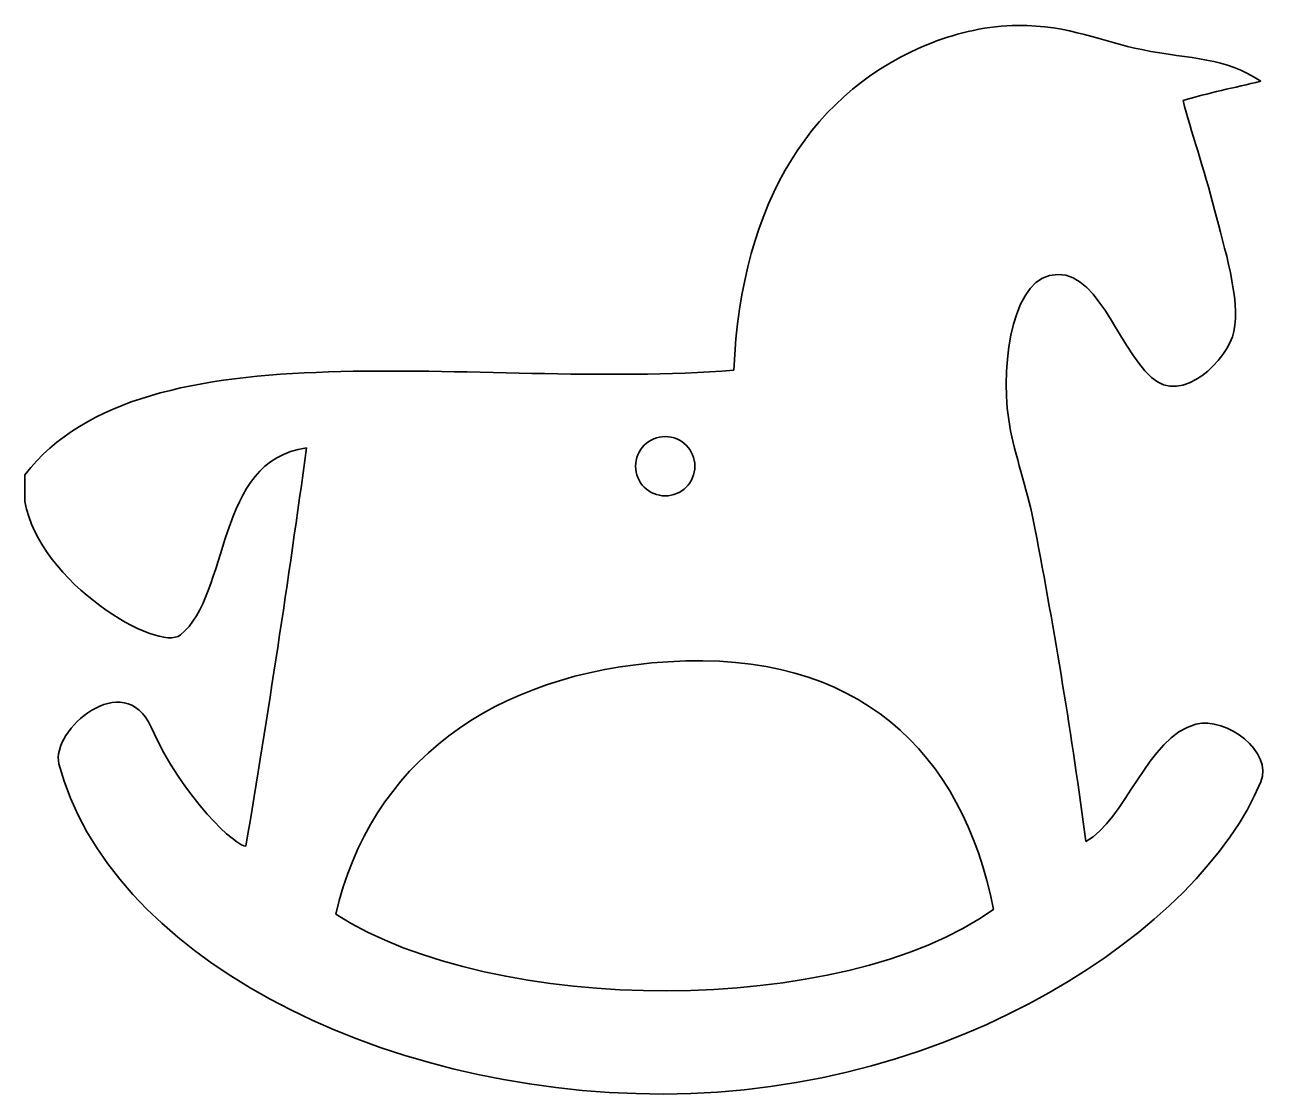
# Model space of a CAD drawing. Header units: millimetres. Extents: x 2.4 to 72.8, y 3.6 to 63.9.
import ezdxf

# ---------------------------------------------------------------- set-up
doc = ezdxf.new("R2010")
doc.units = ezdxf.units.MM
doc.layers.add('PDF _Слой 1', color=7, linetype='Continuous')

msp = doc.modelspace()

# ---------------------------------------------------------------- linework, layer by layer
at = {"layer": 'PDF _Слой 1', "lineweight": 35}
msp.add_lwpolyline([(36.833, 39.032, 0.414393), (38.508, 37.358, 0.414278), (40.181, 39.032, 0.414191), (38.508, 40.707, 0.414305)], format="xyb", close=True, dxfattribs=at)
msp.add_lwpolyline([(2.352, 38.555), (2.352, 37.047)], dxfattribs=at)
for centre, radius, start, end in [((-739.249, 144.026), 764.605, 350.48107, 352.18527), ((-247.772, -23.547), 312.785, 7.60627, 10.88886)]:
    msp.add_arc(centre, radius, start, end, dxfattribs=at)
for points in [[(58.423, 63.916), (56.739, 63.904), (55.012, 63.499), (53.625, 62.957)], [(65.415, 62.546), (63.241, 62.967), (61.301, 63.939), (58.423, 63.916)], [(53.625, 62.957), (46.888, 60.328), (42.791, 54.074), (42.383, 44.451)], [(72.132, 60.764), (70.109, 62.115), (68.257, 61.995), (65.415, 62.546)], [(67.745, 59.667), (69.135, 60.105), (70.672, 60.396), (72.132, 60.764)], [(69.528, 53.498), (68.924, 55.857), (68.183, 57.985), (67.745, 59.667)], [(70.624, 46.644), (71.004, 48.443), (70.063, 51.402), (69.528, 53.498)], [(60.205, 49.796), (62.858, 50.437), (63.953, 45.89), (65.963, 44.038)], [(58.012, 41.023), (57.35, 44.263), (57.969, 49.256), (60.205, 49.796)], [(42.383, 44.451), (27.925, 43.298), (9.139, 47.318), (2.352, 38.555)], [(65.963, 44.038), (67.685, 42.452), (70.284, 45.034), (70.624, 46.644)], [(59.382, 35.539), (59.009, 37.557), (58.365, 39.293), (58.012, 41.023)], [(11.126, 29.507), (13.96, 31.791), (13.048, 39.374), (18.255, 40.062)], [(2.352, 37.047), (3.165, 32.422), (9.886, 28.507), (11.126, 29.507)], [(38.682, 28), (49.38, 28.684), (55.294, 22.928), (57.052, 14.015)], [(9.481, 24.298), (7.961, 27.726), (3.786, 24.115), (4.272, 22.241)], [(19.9, 13.742), (21.866, 22.229), (28.695, 27.359), (38.682, 28)], [(72.139, 21.217), (72.829, 22.893), (70.21, 24.914), (68.466, 24.467)], [(14.828, 17.581), (14.36, 17.497), (11.263, 20.278), (9.481, 24.298)], [(68.466, 24.467), (65.751, 23.771), (64.47, 19.027), (62.261, 17.854)], [(4.272, 22.241), (7.01, 11.668), (21.939, 3.596), (38.408, 3.596)], [(38.408, 3.596), (54.873, 3.596), (68.738, 12.96), (72.139, 21.217)], [(57.052, 14.015), (48.421, 7.875), (28.869, 8.001), (19.9, 13.742)]]:
    msp.add_open_spline(points, degree=3, dxfattribs=at)

doc.saveas('drawing.dxf')
